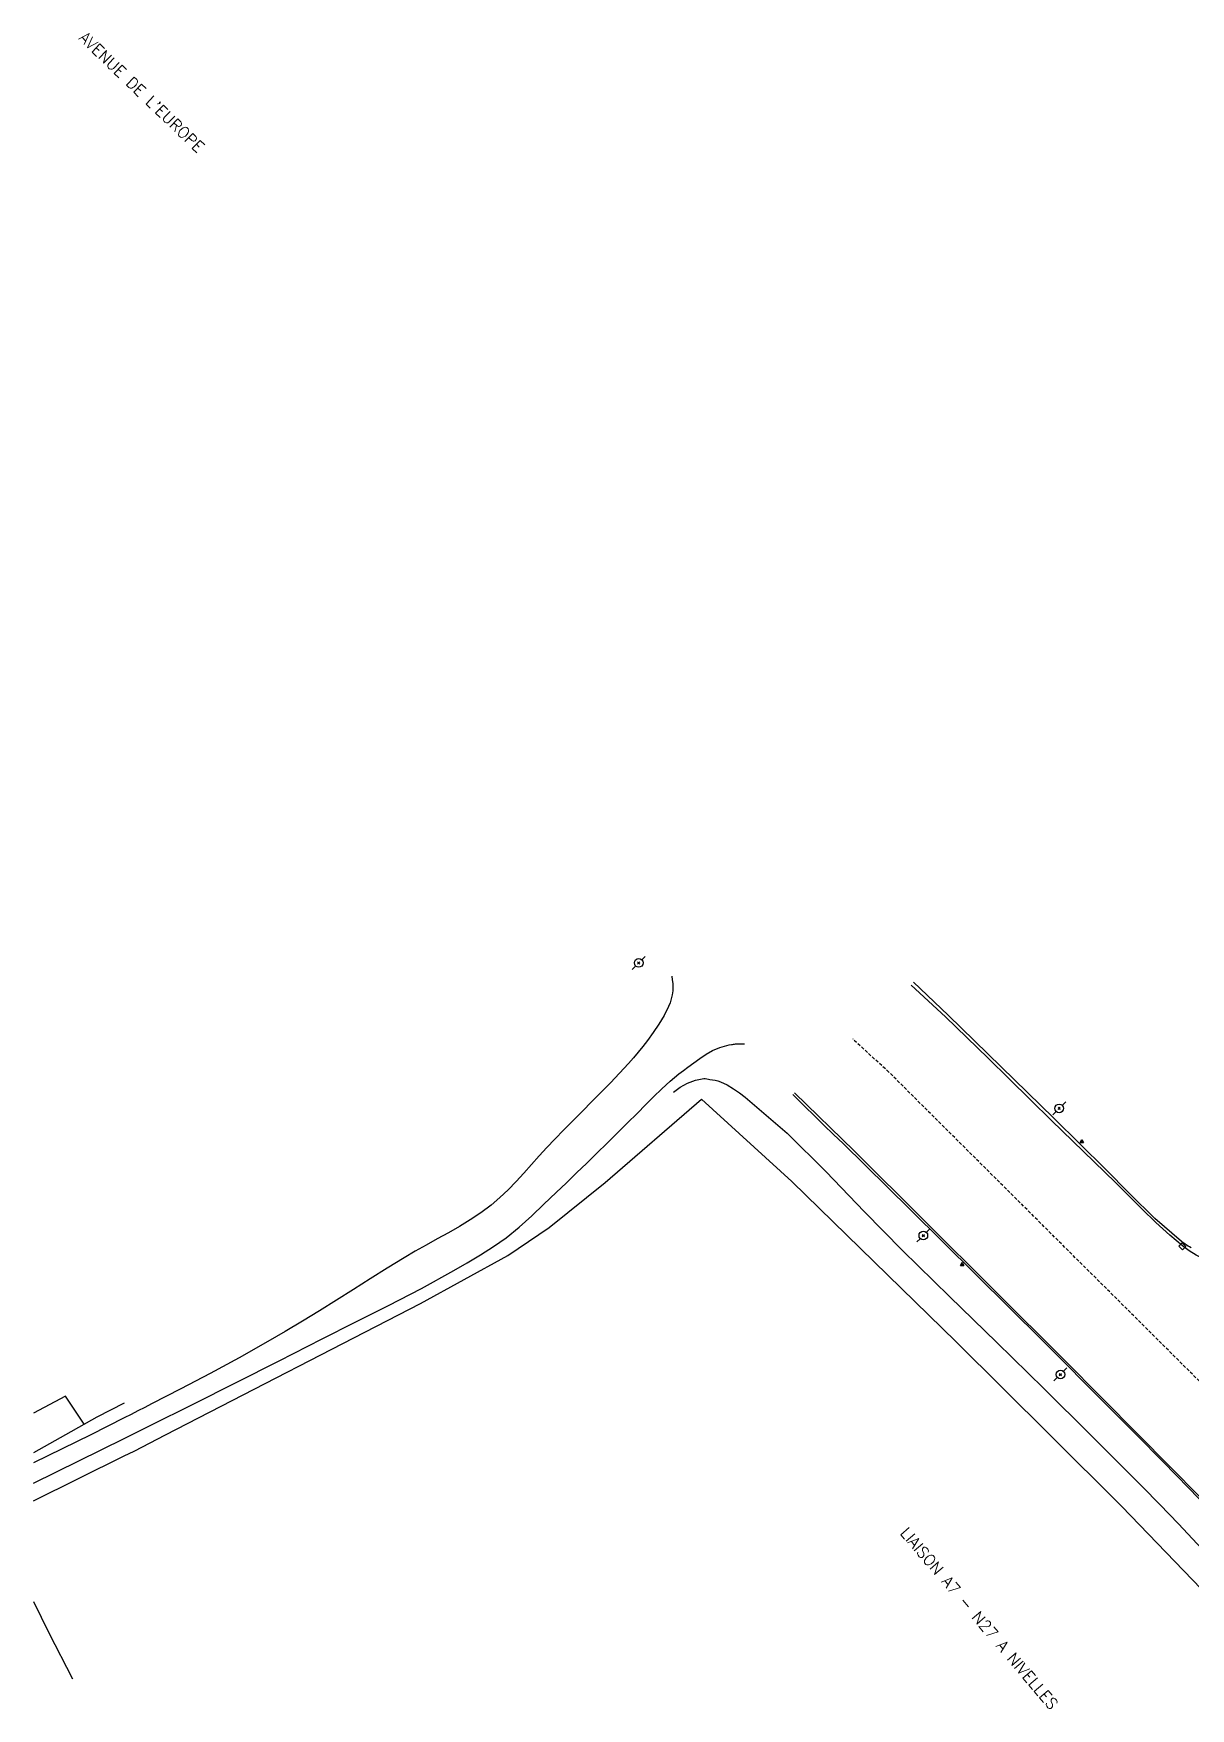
# Model space of a CAD drawing. Header units: millimetres. Extents: x 147000 to 148002, y 145000 to 146001.
# Drawn here: x 147000 to 147178.5, y 145128.8 to 145387.1 of the extents above; entities that cross this region are included whole.
import ezdxf

# ---------------------------------------------------------------- set-up
doc = ezdxf.new("R2010")
doc.units = ezdxf.units.MM
doc.linetypes.add('DASHED', pattern=[0.75, 0.5, -0.25])
doc.layers.get('0').update_dxf_attribs({"linetype": 'CONTINUOUS'})
for name, color, linetype in [('W0001', 6, 'DASHED'), ('W0008', 7, 'CONTINUOUS'), ('W0010', 4, 'CONTINUOUS'), ('W0071', 7, 'CONTINUOUS'), ('W0211', 2, 'CONTINUOUS'), ('W0330', 7, 'CONTINUOUS'), ('W0402', 7, 'CONTINUOUS'), ('W0473', 7, 'CONTINUOUS'), ('W0850', 7, 'CONTINUOUS'), ('W0989', 7, 'CONTINUOUS')]:
    doc.layers.add(name, color=color, linetype=linetype)
doc.styles.get("Standard").update_dxf_attribs({"font": 'romans.shx', "width": 0.85})

# ---------------------------------------------------------------- blocks, each defined once
blk = doc.blocks.new('T850')
for p, q in [((-0.25, -0.15), (0, 0.32)), ((0, 0.32), (0.25, -0.15)), ((-0.25, -0.15), (0.25, -0.15))]:
    blk.add_line(p, q)
for major_axis in [(-0.106, 0.106), (-0.0354, 0.0354), (-0.0236, 0.0236)]:
    blk.add_ellipse((0, 0), major_axis=major_axis, ratio=1, start_param=3.926991, end_param=10.210176)
blk = doc.blocks.new('T473')
for p, q in [((-0.166667, 0.166667), (0.166667, -0.166667)), ((-0.166667, -0.166667), (0.166667, 0.166667)), ((0.500001, 0.500001), (1.000002, 1.000002)), ((-1.000002, -1.000002), (-0.500001, -0.500001))]:
    blk.add_line(p, q)
blk.add_ellipse((0, 0), major_axis=(0.471405, 0.471405), ratio=1, start_param=5.4977871438, end_param=11.780972451)

msp = doc.modelspace()

# ---------------------------------------------------------------- linework, layer by layer
at = {"layer": 'W0001'}
msp.add_lwpolyline([(147188.08, 145171), (147184.68, 145174.52), (147131.99, 145226.93), (147126.41, 145232.04)], dxfattribs=at)
at = {"layer": 'W0008'}
for points in [[(147184.6, 145196.94), (147183.25, 145197.22), (147181.93, 145197.6), (147180.65, 145198.09), (147179.41, 145198.69), (147178.31, 145199.36), (147177.28, 145200.13), (147176.3, 145200.96), (147175.34, 145201.79), (147173.17, 145203.74), (147171.08, 145205.78), (147169.01, 145207.85), (147166.94, 145209.9), (147163.65, 145213.09), (147160.38, 145216.28), (147157.1, 145219.48), (147153.83, 145222.68), (147150.56, 145225.88), (147147.29, 145229.08), (147144, 145232.27), (147140.72, 145235.45), (147135.4, 145240.37)], [(147170.49, 145171), (147159.06, 145182.54), (147126.62, 145214.8), (147117.42, 145223.72)], [(147170.49, 145171), (147194.36, 145146.89)]]:
    msp.add_lwpolyline(points, dxfattribs=at)
at = {"layer": 'W0010'}
for points in [[(147178.62, 145199.84), (147178.38, 145199.97), (147178.15, 145200.11), (147177.89, 145200.27), (147177.63, 145200.44), (147177.38, 145200.62), (147177.13, 145200.81), (147173.04, 145204.37), (147169.15, 145208.17), (147165.36, 145212.04), (147161.52, 145215.85), (147157.43, 145219.81), (147153.36, 145223.79), (147149.29, 145227.77), (147145.22, 145231.75), (147141.15, 145235.72), (147135.77, 145240.8), (147135.77, 145240.8), (147135.77, 145240.8)], [(147117.19, 145223.47), (147117.19, 145223.47), (147119, 145221.61), (147120.49, 145220.19), (147121.97, 145218.77), (147123.44, 145217.34), (147124.92, 145215.91), (147135.2, 145205.81), (147145.47, 145195.69), (147155.69, 145185.54), (147165.88, 145175.34), (147166.96, 145174.26), (147168.04, 145173.17), (147169.11, 145172.09), (147170.19, 145171)], [(147170.19, 145171), (147174.25, 145166.87), (147178.31, 145162.73), (147182.35, 145158.58), (147186.39, 145154.43), (147189.3, 145151.43), (147192.2, 145148.42), (147195.09, 145145.41), (147197.97, 145142.39)]]:
    msp.add_lwpolyline(points, dxfattribs=at)
at = {"layer": 'W0071'}
for points in [[(147098.47, 145241.71), (147098.57, 145241.16), (147098.64, 145240.6), (147098.65, 145240.04), (147098.63, 145239.48), (147098.54, 145238.86), (147098.41, 145238.24), (147098.22, 145237.63), (147098, 145237.04), (147097.31, 145235.65), (147096.5, 145234.33), (147095.63, 145233.07), (147094.73, 145231.82), (147094.04, 145230.9), (147093.32, 145230.01), (147092.58, 145229.13), (147091.82, 145228.27), (147090.44, 145226.77), (147089.03, 145225.29), (147087.61, 145223.83), (147086.17, 145222.38), (147084.73, 145220.94), (147083.28, 145219.5), (147081.84, 145218.06), (147080.42, 145216.6), (147079.2, 145215.32), (147078.02, 145214.01), (147076.85, 145212.69), (147075.68, 145211.37), (147074.48, 145210.07), (147073.24, 145208.8), (147071.95, 145207.58), (147070.6, 145206.43), (147069.03, 145205.25), (147067.4, 145204.15), (147065.73, 145203.13), (147064.02, 145202.15), (147062.31, 145201.21), (147060.6, 145200.27), (147058.9, 145199.31), (147057.22, 145198.32), (147054.59, 145196.7), (147051.97, 145195.06), (147049.36, 145193.42), (147046.74, 145191.78), (147044.12, 145190.14), (147041.49, 145188.53), (147038.85, 145186.94), (147036.18, 145185.38), (147031.74, 145182.89), (147027.25, 145180.48), (147022.74, 145178.12), (147018.22, 145175.78), (147017.17, 145175.23), (147016.11, 145174.69), (147015.06, 145174.15), (147014, 145173.61)], [(147015.11, 145171), (147015.83, 145171.36), (147016.54, 145171.71), (147017.26, 145172.07), (147017.98, 145172.43), (147024.62, 145175.75), (147031.26, 145179.09), (147037.9, 145182.44), (147044.52, 145185.81), (147049.63, 145188.39), (147054.76, 145190.96), (147059.85, 145193.59), (147064.87, 145196.35), (147066.93, 145197.53), (147068.97, 145198.74), (147070.97, 145200.02), (147072.91, 145201.39), (147074.94, 145203.03), (147076.87, 145204.77), (147078.75, 145206.56), (147080.64, 145208.35), (147082.23, 145209.86), (147083.81, 145211.38), (147085.38, 145212.91), (147086.94, 145214.45), (147088.5, 145216), (147090.06, 145217.54), (147091.62, 145219.09), (147093.19, 145220.62), (147094.43, 145221.87), (147095.67, 145223.12), (147096.93, 145224.36), (147098.23, 145225.55), (147098.9, 145226.11), (147099.58, 145226.65), (147100.28, 145227.18), (147100.98, 145227.69), (147101.91, 145228.36), (147102.84, 145229.03), (147103.8, 145229.68), (147104.79, 145230.26), (147105.15, 145230.43), (147105.52, 145230.59), (147105.89, 145230.73), (147106.26, 145230.86), (147106.62, 145230.96), (147106.97, 145231.04), (147107.33, 145231.12), (147107.69, 145231.19), (147107.84, 145231.22), (147107.99, 145231.25), (147108.14, 145231.27), (147108.3, 145231.29), (147108.65, 145231.31), (147109.01, 145231.32), (147109.37, 145231.31), (147109.72, 145231.3)], [(147014, 145173.61), (147008.84, 145171)], [(147008.84, 145171), (147000, 145166.66)], [(147000, 145163.56), (147014, 145170.45)], [(147014, 145170.45), (147015.11, 145171)]]:
    msp.add_lwpolyline(points, dxfattribs=at)
at = {"layer": 'W0211'}
for points in [[(147098.76, 145223.84), (147099.8, 145224.61), (147100.93, 145225.23), (147102.15, 145225.68), (147103.42, 145225.95), (147103.66, 145225.95), (147103.9, 145225.91), (147104.14, 145225.86), (147104.37, 145225.81), (147104.77, 145225.74), (147105.18, 145225.67), (147105.58, 145225.58), (147105.98, 145225.44), (147107.01, 145224.96), (147107.99, 145224.38), (147108.93, 145223.74), (147109.83, 145223.06), (147116.28, 145217.54), (147122.32, 145211.57), (147128.18, 145205.45), (147134.1, 145199.44), (147141.36, 145192.34), (147148.62, 145185.24), (147155.88, 145178.14), (147163.1, 145171)], [(147163.1, 145171), (147165.78, 145168.33), (147168.45, 145165.65), (147171.12, 145162.97), (147173.78, 145160.28), (147175.24, 145158.78), (147176.68, 145157.26), (147178.12, 145155.73), (147179.55, 145154.21), (147180.98, 145152.68), (147182.42, 145151.16), (147183.88, 145149.66), (147185.36, 145148.17), (147189.33, 145144.31), (147193.35, 145140.51), (147197.43, 145136.76), (147201.56, 145133.07)]]:
    msp.add_lwpolyline(points, dxfattribs=at)
at = {"layer": 'W0330'}
for points in [[(147020.39, 145171), (147059.7, 145191.27), (147073.17, 145198.68), (147079.55, 145203), (147088.23, 145209.89), (147103.06, 145222.75), (147117.01, 145210.09)], [(147117.01, 145210.09), (147142.36, 145185.37), (147156.83, 145171)], [(147007.83, 145172.64), (147004.93, 145176.95), (147000, 145174.35)], [(147014, 145175.87), (147009.78, 145173.74), (147004.92, 145171)], [(147004.92, 145171), (147000, 145168.23)], [(147014, 145167.74), (147015.53, 145168.49), (147020.39, 145171)], [(147156.83, 145171), (147167.95, 145159.96), (147189.73, 145137.33)], [(147000, 145160.85), (147014, 145167.74)], [(147000, 145145.31), (147002.37, 145140.48), (147006.02, 145133.36)]]:
    msp.add_lwpolyline(points, dxfattribs=at)
at = {"layer": 'W0402'}
msp.add_lwpolyline([(147177.3, 145199.53), (147176.72, 145200.1), (147177.23, 145200.61), (147177.81, 145200.05), (147177.3, 145199.53)], close=True, dxfattribs=at)

# ---------------------------------------------------------------- block references
at = {"layer": 'W0473'}
for p in [(147093.38, 145243.77), (147158.27, 145221.35), (147137.3, 145201.75), (147158.45, 145180.32)]:
    msp.add_blockref('T473', p, dxfattribs=at)
at = {"layer": 'W0850'}
for p in [(147161.77, 145216.23), (147143.3, 145197.29)]:
    msp.add_blockref('T850', p, dxfattribs=at)

# ---------------------------------------------------------------- texts
at = {"layer": 'W0989'}
for s, rotation, p in [("AVENUE DE L'EUROPE", 316.1052, (147006.88, 145386.3)), ('LIAISON A7 - N27 A NIVELLES  ', 310.446, (147133.61, 145155.81))]:
    msp.add_text(s, height=1.75, rotation=rotation, dxfattribs=at).set_placement(p)

doc.saveas('drawing.dxf')
